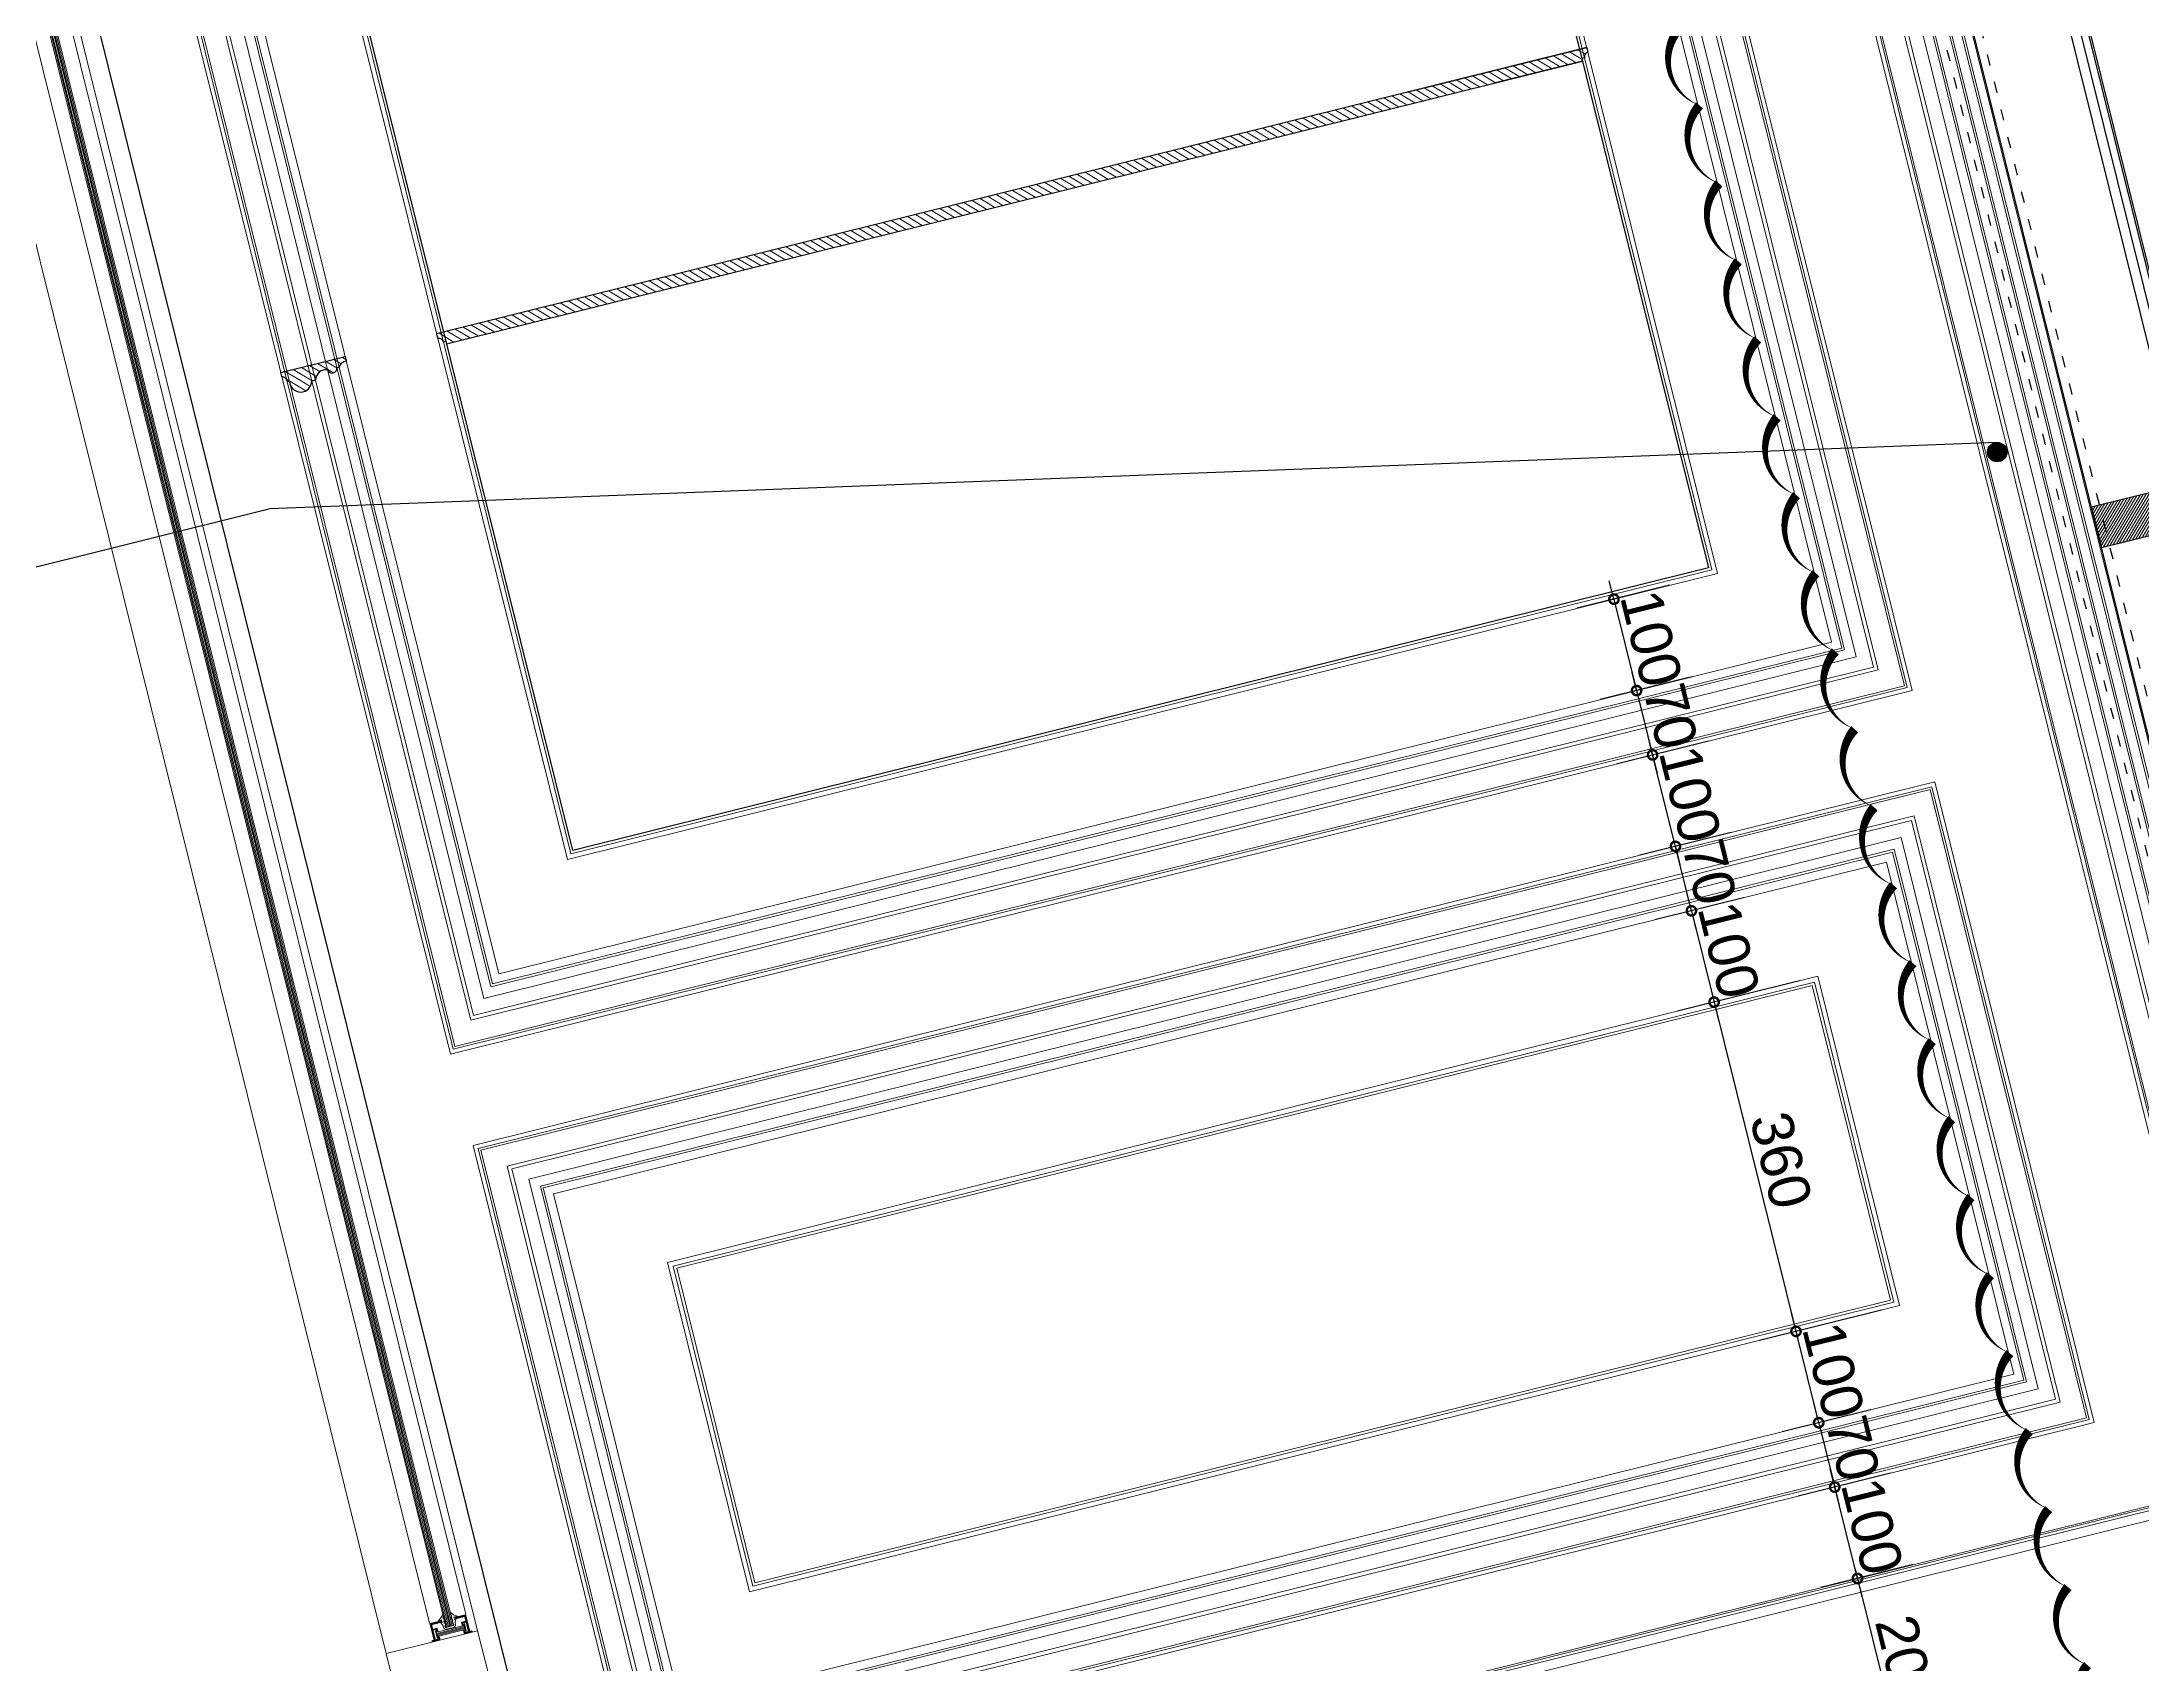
# Model space of a CAD drawing. Header units: inches. Extents: x 122939 to 389145, y 29603 to 574065.
# Drawn here: x 333970 to 336200, y 513308 to 515031 of the extents above; entities that cross this region are included whole.
import ezdxf

# ---------------------------------------------------------------- set-up
doc = ezdxf.new("R2010")
doc.units = ezdxf.units.IN
doc.header["$MEASUREMENT"] = 0
doc.linetypes.add('ACAD_ISO03W100', pattern=[30, 12, -18])
for name, color, linetype in [('48-TITLE', 7, 'Continuous'), ('A-DIMESNION-1', 7, 'Continuous'), ('A-TEXT', 7, 'Continuous'), ('CQ Grg Gypsum', 41, 'Continuous'), ('CQ PANEL DIMENSION', 1, 'Continuous'), ('CQ Plaster', 1, 'Continuous'), ('CQ wall section', 5, 'Continuous'), ('CQ_callout', 34, 'Continuous')]:
    doc.layers.add(name, color=color, linetype=linetype)
for name, color, linetype, lineweight in [('A-FLOR-SLAB', 7, 'Continuous', 40), ('A-GLAZ', 134, 'Continuous', 18), ('A-RNDR-ALUM', 1, 'Continuous', 9), ('A-RNDR-PT36', 253, 'Continuous', 20), ('CQ gypsum 2', 42, 'Continuous', 0), ('CQ Gypsum Hatch', 8, 'Continuous', 20), ('CQ Marble', 6, 'Continuous', 0)]:
    doc.layers.add(name, color=color, linetype=linetype, lineweight=lineweight)
doc.styles.add('romans', font='romans.shx')
doc.styles.get("Standard").update_dxf_attribs({"font": 'arial.ttf'})
doc.dimstyles.new('CQ Anno', dxfattribs={"dimscale": 40, "dimtxt": 2.2, "dimasz": 300, "dimexe": 1, "dimexo": 0.5, "dimgap": 0.5, "dimtad": 1, "dimrnd": 1, "dimdsep": 46, "dimtxsty": 'Standard', "dimblk": 'DOTSMALL', "dimcen": 0.0025, "dimdle": 0.5, "dimclrd": 8, "dimclre": 8, "dimclrt": 2, "dimazin": 2, "dimtfac": 1, "dimtix": 1, "dimtmove": 1, "dimatfit": 0, "dimfxl": 50, "dimtolj": 1, "dimtzin": 0, "dimlwd": -1, "dimarcsym": 1})
doc.dimstyles.get("Standard").update_dxf_attribs({"dimtxt": 0.18, "dimasz": 0.18, "dimexe": 0.18, "dimexo": 0.0625, "dimgap": 0.09, "dimtad": 0, "dimtih": 1, "dimtoh": 1, "dimdec": 4, "dimzin": 0, "dimdsep": 46, "dimtxsty": 'Standard', "dimcen": 0.09, "dimadec": 0, "dimazin": 0, "dimtfac": 1, "dimtdec": 4, "dimtofl": 0, "dimtmove": 0, "dimatfit": 3, "dimfxl": 1, "dimtolj": 1, "dimtzin": 0, "dimarcsym": 0})

# ---------------------------------------------------------------- blocks, each defined once
blk = doc.blocks.new('GLAZ-2')
at = {"layer": 'A-GLAZ'}
for p, q in [((-26.3, 511.6, 0), (-26.3, 2391.7, 0)), ((-24.9, 511.6, 0), (-24.9, 2391.7, 0)), ((-23.6, 511.6, 0), (-23.6, 2391.7, 0)), ((-22.3, 511.6, 0), (-22.3, 2391.7, 0)), ((-20.9, 511.6, 0), (-20.9, 2391.7, 0)), ((-19.6, 511.6, 0), (-19.6, 2391.7, 0)), ((-18.3, 511.6, 0), (-18.3, 2391.7, 0))]:
    blk.add_line(p, q, dxfattribs=at)
at = {"layer": 'A-RNDR-ALUM'}
for p, q in [((-50, 2400), (-50, 500, 0)), ((50, 2400), (50, 500, 0)), ((-38.2, 510.7, 0), (-37.5, 510.7, 0)), ((-38.2, 510.7, 0), (-38.2, 502.6, 0)), ((-38.2, 510.7, 0), (-37.5, 510.7, 0)), ((-38.2, 510.7, 0), (-38.2, 502.6, 0)), ((-38.2, 502.6, 0), (-37.5, 502.6, 0)), ((-38.2, 502.6, 0), (-37.5, 502.6, 0)), ((-37.5, 510.7, 0), (-37.5, 502.6, 0)), ((-37.5, 510.7, 0), (-37.5, 502.6, 0)), ((-37.5, 509, 0), (-7.1, 509, 0)), ((-37.5, 509, 0), (-7.1, 509, 0)), ((-37.5, 507.8, 0), (-7.1, 507.8, 0)), ((-37.5, 507.8, 0), (-7.1, 507.8, 0)), ((-37.5, 506.6, 0), (-7.1, 506.6, 0)), ((-37.5, 506.6, 0), (-7.1, 506.6, 0)), ((-37.5, 505.5, 0), (-7.1, 505.5, 0)), ((-37.5, 505.5, 0), (-7.1, 505.5, 0)), ((-37.5, 504.3, 0), (-7.1, 504.3, 0)), ((-37.5, 504.3, 0), (-7.1, 504.3, 0)), ((-36, 510.7, 0), (-35.3, 510.7, 0)), ((-36, 510.7, 0), (-35.3, 510.7, 0)), ((-36, 502.6, 0), (-35.3, 502.6, 0)), ((-36, 502.6, 0), (-35.3, 502.6, 0)), ((-6.4, 510.7, 0), (-7.1, 510.7, 0)), ((-7.1, 510.7, 0), (-7.1, 502.6, 0)), ((-6.4, 510.7, 0), (-7.1, 510.7, 0)), ((-7.1, 510.7, 0), (-7.1, 502.6, 0)), ((-6.4, 502.6, 0), (-7.1, 502.6, 0)), ((-6.4, 502.6, 0), (-7.1, 502.6, 0)), ((-6.4, 510.7, 0), (-6.4, 502.6, 0)), ((-6.4, 510.7, 0), (-6.4, 502.6, 0))]:
    blk.add_line(p, q, dxfattribs=at)
at = {"layer": 'A-RNDR-ALUM', "elevation": 0}
blk.add_lwpolyline([(-14, 517.6), (-15.6, 517.6), (-15.6, 520.6, 0.015553), (-14.8, 520), (-11.6, 520, -0.104304), (-18.3, 526.1), (-18.3, 523.6, 0.016036), (-17.6, 522.8), (-17.6, 521.6), (-18.3, 520.9), (-18.3, 518.1), (-17.6, 518.7), (-17.6, 516.4), (-18.3, 515.7), (-18.3, 512.9), (-17.6, 513.5), (-17.6, 512.2, -0.414214), (-18.3, 511.6), (-26.3, 511.6, -0.414214), (-26.9, 512.2), (-26.9, 513.5), (-26.3, 512.9), (-26.3, 515.7), (-26.9, 516.4), (-26.9, 518.7), (-26.3, 518.1), (-26.3, 520.9), (-26.9, 521.6), (-26.9, 522.8, 0.016036), (-26.3, 523.6), (-26.3, 526.1, -0.104304), (-33, 520), (-29.8, 520, 0.015553), (-28.9, 520.6), (-28.9, 517.6), (-30.6, 517.6, -0.021646), (-28.9, 514.1), (-28.9, 512.2, 0.414214), (-26.3, 509.6), (-18.3, 509.6, 0.414214), (-15.6, 512.2), (-15.6, 514.1, -0.021646)], format="xyb", close=True, dxfattribs=at)
at = {"layer": 'A-RNDR-ALUM'}
blk.add_lwpolyline([(-50, 450), (50, 450), (50, 500), (-50, 500)], close=True, dxfattribs=at)
at = {"layer": 'A-RNDR-ALUM', "const_width": 0.928, "elevation": 0}
for points in [[(-43.7, 501.4, 0.414214), (-44.2, 500.9)], [(-43.7, 501.4, 0.414214), (-44.2, 500.9)], [(-0.7, 501.4, -0.414214), (-0.2, 501)], [(-0.7, 501.4, -0.414214), (-0.2, 501)]]:
    blk.add_lwpolyline(points, format="xyb", dxfattribs=at)
at = {"layer": 'A-RNDR-ALUM'}
for points in [[(-40.6, 518.8, 0), (-40.6, 520, 0), (-29.9, 518.8, 0), (-29.9, 520, 0)], [(-40.6, 518.8, 0), (-40.6, 520, 0), (-29.9, 518.8, 0), (-29.9, 520, 0)], [(-40.6, 517.6, 0), (-40.6, 518.8, 0), (-29.9, 517.6, 0), (-29.9, 518.8, 0)], [(-40.6, 517.6, 0), (-40.6, 518.8, 0), (-29.9, 517.6, 0), (-29.9, 518.8, 0)], [(-39.8, 513.3, 0), (-39.8, 511.5, 0), (-35, 513.3, 0), (-36.9, 511.5, 0)], [(-39.8, 513.3, 0), (-39.8, 511.5, 0), (-35, 513.3, 0), (-36.9, 511.5, 0)], [(-36.9, 509.3, 0), (-35, 509.3, 0), (-36.9, 511.5, 0), (-35, 513.3, 0)], [(-36.9, 509.3, 0), (-35, 509.3, 0), (-36.9, 511.5, 0), (-35, 513.3, 0)], [(-4.3, 518.8, 0), (-4.3, 520, 0), (-15.1, 518.8, 0), (-15.1, 520, 0)], [(-4.3, 518.8, 0), (-4.3, 520, 0), (-15.1, 518.8, 0), (-15.1, 520, 0)], [(-4.3, 517.6, 0), (-4.3, 518.8, 0), (-15.1, 517.6, 0), (-15.1, 518.8, 0)], [(-4.3, 517.6, 0), (-4.3, 518.8, 0), (-15.1, 517.6, 0), (-15.1, 518.8, 0)], [(-4.6, 513.3, 0), (-4.6, 511.5, 0), (-9.4, 513.3, 0), (-7.5, 511.5, 0)], [(-7.5, 509.3, 0), (-9.4, 509.3, 0), (-7.5, 511.5, 0), (-9.4, 513.3, 0)], [(-4.6, 513.3, 0), (-4.6, 511.5, 0), (-9.4, 513.3, 0), (-7.5, 511.5, 0)], [(-7.5, 509.3, 0), (-9.4, 509.3, 0), (-7.5, 511.5, 0), (-9.4, 513.3, 0)], [(-44.6, 500, 0), (-44.6, 500.9, 0), (-42.2, 500, 0), (-43.7, 500.9, 0)], [(-44.6, 500, 0), (-44.6, 500.9, 0), (-42.2, 500, 0), (-43.7, 500.9, 0)], [(-42.2, 500, 0), (-43.7, 500.9, 0), (-42.2, 501.9, 0), (-43.7, 501.9, 0)], [(-42.2, 500, 0), (-43.7, 500.9, 0), (-42.2, 501.9, 0), (-43.7, 501.9, 0)], [(-36.9, 501.9, 0), (-35, 500, 0), (-39.8, 501.9, 0), (-39.8, 500, 0)], [(-36.9, 501.9, 0), (-35, 500, 0), (-39.8, 501.9, 0), (-39.8, 500, 0)], [(-36.9, 504, 0), (-35, 504, 0), (-36.9, 501.9, 0), (-35, 500, 0)], [(-36.9, 504, 0), (-35, 504, 0), (-36.9, 501.9, 0), (-35, 500, 0)], [(-7.5, 504, 0), (-9.4, 504, 0), (-7.5, 501.9, 0), (-9.4, 500, 0)], [(-7.5, 504, 0), (-9.4, 504, 0), (-7.5, 501.9, 0), (-9.4, 500, 0)], [(-7.5, 501.9, 0), (-9.4, 500, 0), (-4.6, 501.9, 0), (-4.6, 500, 0)], [(-7.5, 501.9, 0), (-9.4, 500, 0), (-4.6, 501.9, 0), (-4.6, 500, 0)], [(-2.2, 500, 0), (-0.7, 500.9, 0), (-2.2, 501.9, 0), (-0.7, 501.9, 0)], [(-2.2, 500, 0), (-0.7, 500.9, 0), (-2.2, 501.9, 0), (-0.7, 501.9, 0)], [(0.2, 500, 0), (0.2, 500.9, 0), (-2.2, 500, 0), (-0.7, 500.9, 0)], [(0.2, 500, 0), (0.2, 500.9, 0), (-2.2, 500, 0), (-0.7, 500.9, 0)]]:
    blk.add_solid(points, dxfattribs=at)
for points in [[(-42.2, 520, 0), (-39.8, 517.6, 0), (-42.2, 500, 0), (-39.8, 500, 0)], [(-42.2, 520, 0), (-39.8, 517.6, 0), (-40.1, 520, 0), (-40.1, 517.6, 0)], [(-42.2, 520, 0), (-39.8, 517.6, 0), (-42.2, 500, 0), (-39.8, 500, 0)], [(-42.2, 520, 0), (-39.8, 517.6, 0), (-40.1, 520, 0), (-40.1, 517.6, 0)], [(-4.6, 517.6, 0), (-2.2, 520, 0), (-4.6, 500, 0), (-2.2, 500, 0)], [(-2.2, 520, 0), (-4.6, 517.6, 0), (-4.3, 520, 0), (-4.3, 517.6, 0)], [(-4.6, 517.6, 0), (-2.2, 520, 0), (-4.6, 500, 0), (-2.2, 500, 0)], [(-2.2, 520, 0), (-4.6, 517.6, 0), (-4.3, 520, 0), (-4.3, 517.6, 0)]]:
    blk.add_trace(points, dxfattribs=at)
at = {"layer": 'A-RNDR-PT36'}
for p, q in [((-42.2, 520, 0), (-42.2, 2380.2, 0)), ((-2.2, 2380.2, 0), (-2.2, 520, 0))]:
    blk.add_line(p, q, dxfattribs=at)
blk = doc.blocks.new('section a and b')
at = {"layer": 'CQ Plaster', "color": 1, "ltscale": 0.03}
blk.add_line((119202.6, -26310.5, 0), (119202.6, -29190.5, 0), dxfattribs=at)
at = {"layer": 'A-FLOR-SLAB', "xscale": -1}
blk.add_blockref('GLAZ-2', (119132.6, -29190.5, 0), dxfattribs=at)
blk = doc.blocks.new('DOT')
at = {"layer": '48-TITLE'}
h = blk.add_hatch(color=256, dxfattribs=at)
h.dxf.hatch_style = 1
edge = h.paths.add_edge_path()
edge.add_arc((0, -1.03), 1.03, 0, 360)
blk.add_circle((0, -1.03), 1.03, dxfattribs=at)
blk = doc.blocks.new('_DotSmall')
at = {"color": 0, "linetype": 'ByBlock', "const_width": 0.5}
blk.add_lwpolyline([(-0.0625, 0, 1), (0.0625, 0, 1)], format="xyb", close=True, dxfattribs=at)
blk = doc.blocks.new('*D285')
at = {"layer": 'A-DIMESNION-1', "color": 8, "lineweight": -2, "ltscale": 0.05, "transparency": 16777216}
for p, q in [((336598.7, 519154.1), (331167.4, 517802.8)), ((334379.5, 512815.8), (332523.1, 512354))]:
    blk.add_line(p, q, dxfattribs=at)
at = {"layer": 'A-DIMESNION-1', "color": 8, "ltscale": 0.05, "transparency": 16777216}
blk.add_line((332564.3, 512353.9), (331203.8, 517822.2), dxfattribs=at)
at = {"layer": 'Defpoints', "color": 0, "linetype": 'Continuous', "ltscale": 0.05, "transparency": 16777216}
for p in [(336618.1, 519159, 0), (331206.2, 517812.5), (334398.9, 512820.7)]:
    blk.add_point(p, dxfattribs=at)
at = {"layer": 'A-DIMESNION-1', "color": 8, "linetype": 'Continuous', "ltscale": 0.05, "transparency": 16777216, "xscale": 20, "yscale": 20, "zscale": 20}
for p, rotation in [((331206.2, 517812.5), 103.9714232843947), ((332561.9, 512363.6), 283.9714232843947)]:
    blk.add_blockref('_DotSmall', p, dxfattribs=dict(at, rotation=rotation))
at = {"layer": 'A-DIMESNION-1', "color": 2, "linetype": 'Continuous', "ltscale": 0.05, "transparency": 16777216, "insert": (331911.7, 515094.9), "char_height": 44, "attachment_point": 5, "rotation": 283.9714}
blk.add_mtext('\\A1;5615', dxfattribs=at)
blk = doc.blocks.new('*D295')
at = {"layer": 'A-DIMESNION-1', "color": 8, "lineweight": -2, "ltscale": 0.05, "transparency": 16777216}
for p, q in [((334450.2, 516337.1), (331927.8, 515709.5)), ((334379.5, 512815.8), (332748.7, 512410.1))]:
    blk.add_line(p, q, dxfattribs=at)
at = {"layer": 'A-DIMESNION-1', "color": 8, "ltscale": 0.05, "transparency": 16777216}
blk.add_line((331964.2, 515728.9), (332789.9, 512410.1), dxfattribs=at)
at = {"layer": 'Defpoints', "color": 0, "linetype": 'Continuous', "ltscale": 0.05, "transparency": 16777216}
for p in [(334469.6, 516341.9, 0), (334398.9, 512820.7), (332787.5, 512419.8)]:
    blk.add_point(p, dxfattribs=at)
at = {"layer": 'A-DIMESNION-1', "color": 8, "linetype": 'Continuous', "ltscale": 0.05, "transparency": 16777216, "xscale": 20, "yscale": 20, "zscale": 20}
for p, rotation in [((331966.6, 515719.2), 103.9714232843947), ((332787.5, 512419.8), 283.9714232843947)]:
    blk.add_blockref('_DotSmall', p, dxfattribs=dict(at, rotation=rotation))
at = {"layer": 'A-DIMESNION-1', "color": 2, "linetype": 'Continuous', "ltscale": 0.05, "transparency": 16777216, "insert": (332404.7, 514076.3), "char_height": 44, "attachment_point": 5, "rotation": 283.9714}
blk.add_mtext('\\A1;3400', dxfattribs=at)
blk = doc.blocks.new('*D300')
at = {"layer": 'A-DIMESNION-1', "color": 8, "lineweight": -2, "ltscale": 0.05, "transparency": 16777216}
for p, q in [((335957.3, 513414.5), (335859.3, 513390.1)), ((336138.4, 513253.4), (335907.6, 513196))]:
    blk.add_line(p, q, dxfattribs=at)
at = {"layer": 'A-DIMESNION-1', "color": 8, "ltscale": 0.05, "transparency": 16777216}
blk.add_line((335895.7, 513409.5), (335948.8, 513196), dxfattribs=at)
at = {"layer": 'Defpoints', "color": 0, "linetype": 'Continuous', "ltscale": 0.05, "transparency": 16777216}
for p in [(335976.7, 513419.3, 0), (336157.8, 513258.3), (335946.4, 513205.7)]:
    blk.add_point(p, dxfattribs=at)
at = {"layer": 'A-DIMESNION-1', "color": 8, "linetype": 'Continuous', "ltscale": 0.05, "transparency": 16777216, "xscale": 20, "yscale": 20, "zscale": 20}
for p, rotation in [((335898.1, 513399.8), 103.9714232843947), ((335946.4, 513205.7), 283.9714232843947)]:
    blk.add_blockref('_DotSmall', p, dxfattribs=dict(at, rotation=rotation))
at = {"layer": 'A-DIMESNION-1', "color": 2, "linetype": 'Continuous', "ltscale": 0.05, "transparency": 16777216, "insert": (335949.8, 513309.6), "char_height": 44, "attachment_point": 5, "rotation": 283.9714}
blk.add_mtext('\\A1;200', dxfattribs=at)
blk = doc.blocks.new('*D305')
at = {"layer": 'A-DIMESNION-1', "color": 8, "lineweight": -2, "ltscale": 0.05, "transparency": 16777216}
for p, q in [((335933.1, 513511.5), (335835.1, 513487.1)), ((335957.3, 513414.5), (335859.3, 513390.1))]:
    blk.add_line(p, q, dxfattribs=at)
at = {"layer": 'A-DIMESNION-1', "color": 8, "ltscale": 0.05, "transparency": 16777216}
for p, q in [((335873.9, 513496.8), (335869.1, 513516.2)), ((335898.1, 513399.8), (335873.9, 513496.8)), ((335898.1, 513399.8), (335902.9, 513380.4))]:
    blk.add_line(p, q, dxfattribs=at)
at = {"layer": 'Defpoints', "color": 0, "linetype": 'Continuous', "ltscale": 0.05, "transparency": 16777216}
for p in [(335873.9, 513496.8), (335952.5, 513516.4, 0), (335976.7, 513419.3, 0)]:
    blk.add_point(p, dxfattribs=at)
at = {"layer": 'A-DIMESNION-1', "color": 8, "linetype": 'Continuous', "ltscale": 0.05, "transparency": 16777216, "xscale": 20, "yscale": 20, "zscale": 20}
for p, rotation in [((335873.9, 513496.8), 283.9714232843946), ((335898.1, 513399.8), 103.9714232843946)]:
    blk.add_blockref('_DotSmall', p, dxfattribs=dict(at, rotation=rotation))
at = {"layer": 'A-DIMESNION-1', "color": 2, "linetype": 'Continuous', "ltscale": 0.05, "transparency": 16777216, "insert": (335913.6, 513455.2), "char_height": 44, "attachment_point": 5, "rotation": 283.9714}
blk.add_mtext('\\A1;100', dxfattribs=at)
blk = doc.blocks.new('*D310')
at = {"layer": 'A-DIMESNION-1', "color": 8, "lineweight": -2, "ltscale": 0.05, "transparency": 16777216}
for p, q in [((335912.2, 513578.9), (335818.1, 513555.5)), ((335933.1, 513511.5), (335835.1, 513487.1))]:
    blk.add_line(p, q, dxfattribs=at)
at = {"layer": 'A-DIMESNION-1', "color": 8, "ltscale": 0.05, "transparency": 16777216}
for p, q in [((335856.9, 513565.2), (335852.1, 513584.6)), ((335856.9, 513565.2), (335873.9, 513496.8)), ((335873.9, 513496.8), (335878.8, 513477.4))]:
    blk.add_line(p, q, dxfattribs=at)
at = {"layer": 'Defpoints', "color": 0, "linetype": 'Continuous', "ltscale": 0.05, "transparency": 16777216}
for p in [(335931.6, 513583.8), (335873.9, 513496.8), (335952.5, 513516.4, 0)]:
    blk.add_point(p, dxfattribs=at)
at = {"layer": 'A-DIMESNION-1', "color": 8, "linetype": 'Continuous', "ltscale": 0.05, "transparency": 16777216, "xscale": 20, "yscale": 20, "zscale": 20}
for p, rotation in [((335856.9, 513565.2), 283.9714232843947), ((335873.9, 513496.8), 103.9714232843947)]:
    blk.add_blockref('_DotSmall', p, dxfattribs=dict(at, rotation=rotation))
at = {"layer": 'A-DIMESNION-1', "color": 2, "linetype": 'Continuous', "ltscale": 0.05, "transparency": 16777216, "insert": (335893.1, 513537.9), "char_height": 44, "attachment_point": 5, "rotation": 283.9714}
blk.add_mtext('\\A1;70', dxfattribs=at)
blk = doc.blocks.new('*D315')
at = {"layer": 'A-DIMESNION-1', "color": 8, "lineweight": -2, "ltscale": 0.05, "transparency": 16777216}
for p, q in [((335923.5, 513684.8), (335794, 513652.6)), ((335912.2, 513578.9), (335818.1, 513555.5))]:
    blk.add_line(p, q, dxfattribs=at)
at = {"layer": 'A-DIMESNION-1', "color": 8, "ltscale": 0.05, "transparency": 16777216}
for p, q in [((335832.8, 513662.2), (335828, 513681.6)), ((335856.9, 513565.2), (335832.8, 513662.2)), ((335856.9, 513565.2), (335861.8, 513545.8))]:
    blk.add_line(p, q, dxfattribs=at)
at = {"layer": 'Defpoints', "color": 0, "linetype": 'Continuous', "ltscale": 0.05, "transparency": 16777216}
for p in [(335942.9, 513689.6, 0), (335832.8, 513662.2), (335931.6, 513583.8)]:
    blk.add_point(p, dxfattribs=at)
at = {"layer": 'A-DIMESNION-1', "color": 8, "linetype": 'Continuous', "ltscale": 0.05, "transparency": 16777216, "xscale": 20, "yscale": 20, "zscale": 20}
for p, rotation in [((335832.8, 513662.2), 283.9714232843946), ((335856.9, 513565.2), 103.9714232843946)]:
    blk.add_blockref('_DotSmall', p, dxfattribs=dict(at, rotation=rotation))
at = {"layer": 'A-DIMESNION-1', "color": 2, "linetype": 'Continuous', "ltscale": 0.05, "transparency": 16777216, "insert": (335872.5, 513620.6), "char_height": 44, "attachment_point": 5, "rotation": 283.9714}
blk.add_mtext('\\A1;100', dxfattribs=at)
blk = doc.blocks.new('*D320')
at = {"layer": 'A-DIMESNION-1', "color": 8, "lineweight": -2, "ltscale": 0.05, "transparency": 16777216}
for p, q in [((335836.5, 514034.4), (335707, 514002.1)), ((335923.5, 513684.8), (335794, 513652.6))]:
    blk.add_line(p, q, dxfattribs=at)
at = {"layer": 'A-DIMESNION-1', "color": 8, "ltscale": 0.05, "transparency": 16777216}
blk.add_line((335743.4, 514021.5), (335835.2, 513652.5), dxfattribs=at)
at = {"layer": 'Defpoints', "color": 0, "linetype": 'Continuous', "ltscale": 0.05, "transparency": 16777216}
for p in [(335855.9, 514039.2, 0), (335942.9, 513689.6, 0), (335832.8, 513662.2)]:
    blk.add_point(p, dxfattribs=at)
at = {"layer": 'A-DIMESNION-1', "color": 8, "linetype": 'Continuous', "ltscale": 0.05, "transparency": 16777216, "xscale": 20, "yscale": 20, "zscale": 20}
for p, rotation in [((335745.8, 514011.8), 103.9714232843947), ((335832.8, 513662.2), 283.9714232843947)]:
    blk.add_blockref('_DotSmall', p, dxfattribs=dict(at, rotation=rotation))
at = {"layer": 'A-DIMESNION-1', "color": 2, "linetype": 'Continuous', "ltscale": 0.05, "transparency": 16777216, "insert": (335816.9, 513843.9), "char_height": 44, "attachment_point": 5, "rotation": 283.9714}
blk.add_mtext('\\A1;360', dxfattribs=at)
blk = doc.blocks.new('*D325')
at = {"layer": 'A-DIMESNION-1', "color": 8, "lineweight": -2, "ltscale": 0.05, "transparency": 16777216}
for p, q in [((335777, 514122.6), (335682.8, 514099.2)), ((335836.5, 514034.4), (335707, 514002.1))]:
    blk.add_line(p, q, dxfattribs=at)
at = {"layer": 'A-DIMESNION-1', "color": 8, "ltscale": 0.05, "transparency": 16777216}
for p, q in [((335721.7, 514108.8), (335716.8, 514128.3)), ((335721.7, 514108.8), (335745.8, 514011.8)), ((335745.8, 514011.8), (335750.6, 513992.4))]:
    blk.add_line(p, q, dxfattribs=at)
at = {"layer": 'Defpoints', "color": 0, "linetype": 'Continuous', "ltscale": 0.05, "transparency": 16777216}
for p in [(335796.4, 514127.4), (335855.9, 514039.2, 0), (335745.8, 514011.8)]:
    blk.add_point(p, dxfattribs=at)
at = {"layer": 'A-DIMESNION-1', "color": 8, "linetype": 'Continuous', "ltscale": 0.05, "transparency": 16777216, "xscale": 20, "yscale": 20, "zscale": 20}
for p, rotation in [((335721.7, 514108.8), 283.9714232843947), ((335745.8, 514011.8), 103.9714232843947)]:
    blk.add_blockref('_DotSmall', p, dxfattribs=dict(at, rotation=rotation))
at = {"layer": 'A-DIMESNION-1', "color": 2, "linetype": 'Continuous', "ltscale": 0.05, "transparency": 16777216, "insert": (335761.4, 514067.2), "char_height": 44, "attachment_point": 5, "rotation": 283.9714}
blk.add_mtext('\\A1;100', dxfattribs=at)
blk = doc.blocks.new('*D330')
at = {"layer": 'A-DIMESNION-1', "color": 8, "lineweight": -2, "ltscale": 0.05, "transparency": 16777216}
for p, q in [((335763.8, 514191.9), (335665.8, 514167.6)), ((335777, 514122.6), (335682.8, 514099.2))]:
    blk.add_line(p, q, dxfattribs=at)
at = {"layer": 'A-DIMESNION-1', "color": 8, "ltscale": 0.05, "transparency": 16777216}
for p, q in [((335704.7, 514177.2), (335699.8, 514196.6)), ((335721.7, 514108.8), (335704.7, 514177.2)), ((335721.7, 514108.8), (335726.5, 514089.4))]:
    blk.add_line(p, q, dxfattribs=at)
at = {"layer": 'Defpoints', "color": 0, "linetype": 'Continuous', "ltscale": 0.05, "transparency": 16777216}
for p in [(335783.2, 514196.8, 0), (335704.7, 514177.2), (335796.4, 514127.4)]:
    blk.add_point(p, dxfattribs=at)
at = {"layer": 'A-DIMESNION-1', "color": 8, "linetype": 'Continuous', "ltscale": 0.05, "transparency": 16777216, "xscale": 20, "yscale": 20, "zscale": 20}
for p, rotation in [((335704.7, 514177.2), 283.9714232843946), ((335721.7, 514108.8), 103.9714232843946)]:
    blk.add_blockref('_DotSmall', p, dxfattribs=dict(at, rotation=rotation))
at = {"layer": 'A-DIMESNION-1', "color": 2, "linetype": 'Continuous', "ltscale": 0.05, "transparency": 16777216, "insert": (335740.8, 514149.9), "char_height": 44, "attachment_point": 5, "rotation": 283.9714}
blk.add_mtext('\\A1;70', dxfattribs=at)
blk = doc.blocks.new('*D335')
at = {"layer": 'A-DIMESNION-1', "color": 8, "lineweight": -2, "ltscale": 0.05, "transparency": 16777216}
for p, q in [((335739.7, 514289), (335641.7, 514264.6)), ((335763.8, 514191.9), (335665.8, 514167.6))]:
    blk.add_line(p, q, dxfattribs=at)
at = {"layer": 'A-DIMESNION-1', "color": 8, "ltscale": 0.05, "transparency": 16777216}
for p, q in [((335680.5, 514274.3), (335675.7, 514293.7)), ((335704.7, 514177.2), (335680.5, 514274.3)), ((335704.7, 514177.2), (335709.5, 514157.8))]:
    blk.add_line(p, q, dxfattribs=at)
at = {"layer": 'Defpoints', "color": 0, "linetype": 'Continuous', "ltscale": 0.05, "transparency": 16777216}
for p in [(335759.1, 514293.8, 0), (335680.5, 514274.3), (335783.2, 514196.8, 0)]:
    blk.add_point(p, dxfattribs=at)
at = {"layer": 'A-DIMESNION-1', "color": 8, "linetype": 'Continuous', "ltscale": 0.05, "transparency": 16777216, "xscale": 20, "yscale": 20, "zscale": 20}
for p, rotation in [((335680.5, 514274.3), 283.9714232843946), ((335704.7, 514177.2), 103.9714232843946)]:
    blk.add_blockref('_DotSmall', p, dxfattribs=dict(at, rotation=rotation))
at = {"layer": 'A-DIMESNION-1', "color": 2, "linetype": 'Continuous', "ltscale": 0.05, "transparency": 16777216, "insert": (335720.2, 514232.6), "char_height": 44, "attachment_point": 5, "rotation": 283.9714}
blk.add_mtext('\\A1;100', dxfattribs=at)
blk = doc.blocks.new('*D340')
at = {"layer": 'A-DIMESNION-1', "color": 8, "lineweight": -2, "ltscale": 0.05, "transparency": 16777216}
for p, q in [((335718.8, 514356.4), (335624.7, 514333)), ((335739.7, 514289), (335641.7, 514264.6))]:
    blk.add_line(p, q, dxfattribs=at)
at = {"layer": 'A-DIMESNION-1', "color": 8, "ltscale": 0.05, "transparency": 16777216}
for p, q in [((335663.5, 514342.6), (335658.7, 514362)), ((335663.5, 514342.6), (335680.5, 514274.3)), ((335680.5, 514274.3), (335685.3, 514254.9))]:
    blk.add_line(p, q, dxfattribs=at)
at = {"layer": 'Defpoints', "color": 0, "linetype": 'Continuous', "ltscale": 0.05, "transparency": 16777216}
for p in [(335738.2, 514361.2), (335759.1, 514293.8, 0), (335680.5, 514274.3)]:
    blk.add_point(p, dxfattribs=at)
at = {"layer": 'A-DIMESNION-1', "color": 8, "linetype": 'Continuous', "ltscale": 0.05, "transparency": 16777216, "xscale": 20, "yscale": 20, "zscale": 20}
for p, rotation in [((335663.5, 514342.6), 283.9714232843947), ((335680.5, 514274.3), 103.9714232843947)]:
    blk.add_blockref('_DotSmall', p, dxfattribs=dict(at, rotation=rotation))
at = {"layer": 'A-DIMESNION-1', "color": 2, "linetype": 'Continuous', "ltscale": 0.05, "transparency": 16777216, "insert": (335699.6, 514315.3), "char_height": 44, "attachment_point": 5, "rotation": 283.9714}
blk.add_mtext('\\A1;70', dxfattribs=at)
blk = doc.blocks.new('*D345')
at = {"layer": 'A-DIMESNION-1', "color": 8, "ltscale": 0.05, "transparency": 16777216}
for p, q in [((335639.4, 514439.7), (335634.5, 514459.1)), ((335639.4, 514439.7), (335663.5, 514342.6)), ((335663.5, 514342.6), (335668.3, 514323.2))]:
    blk.add_line(p, q, dxfattribs=at)
at = {"layer": 'A-DIMESNION-1', "color": 8, "lineweight": -2, "ltscale": 0.05, "transparency": 16777216}
for p, q in [((335698.5, 514454.4), (335600.5, 514430)), ((335722.7, 514357.4), (335624.7, 514333))]:
    blk.add_line(p, q, dxfattribs=at)
at = {"layer": 'Defpoints', "color": 0, "linetype": 'Continuous', "ltscale": 0.05, "transparency": 16777216}
for p in [(335717.9, 514459.2, 0), (335742.1, 514362.2, 0), (335663.5, 514342.6)]:
    blk.add_point(p, dxfattribs=at)
at = {"layer": 'A-DIMESNION-1', "color": 8, "linetype": 'Continuous', "ltscale": 0.05, "transparency": 16777216, "xscale": 20, "yscale": 20, "zscale": 20}
for p, rotation in [((335639.4, 514439.7), 283.9714232843947), ((335663.5, 514342.6), 103.9714232843947)]:
    blk.add_blockref('_DotSmall', p, dxfattribs=dict(at, rotation=rotation))
at = {"layer": 'A-DIMESNION-1', "color": 2, "linetype": 'Continuous', "ltscale": 0.05, "transparency": 16777216, "insert": (335679, 514398), "char_height": 44, "attachment_point": 5, "rotation": 283.9714}
blk.add_mtext('\\A1;100', dxfattribs=at)
blk = doc.blocks.new('french door fixed panel')
at = {"lineweight": 0}
h = blk.add_hatch(dxfattribs=at)
h.set_pattern_fill('ANSI31', color=8, scale=20, angle=90)
h.set_pattern_definition([(135, (1.718, -3005.4238), (-1.76776695, -1.76776695), [])])
h.paths.add_polyline_path([(7599.9, 2857.1), (7499.9, 2857.1), (7499.9, 2901.1), (7599.9, 2901.1)])
at = {"color": 0, "lineweight": -2, "elevation": 0}
for points in [[(7599.9, 4234.2), (6901.2, 4234.2), (6901.2, 1662.2), (7599.9, 1662.2)], [(7499.9, 4134.2), (7001.2, 4134.2), (7001.2, 1969.3), (7499.9, 1969.3)], [(7255.6, 3405.9), (7489.9, 3405.9), (7489.9, 3056.7), (7255.6, 3056.7)], [(7263.6, 3397.9), (7481.9, 3397.9), (7481.9, 3064.7), (7263.6, 3064.7)], [(7265.6, 3395.9), (7479.9, 3395.9), (7479.9, 3066.7), (7265.6, 3066.7)]]:
    blk.add_lwpolyline(points, close=True, dxfattribs=at)
at = {"color": 8, "lineweight": -2, "elevation": 0}
blk.add_lwpolyline([(7599.9, 2857.1), (7499.9, 2857.1), (7499.9, 2901.1), (7599.9, 2901.1), (7599.9, 2857.1)], dxfattribs=at)

msp = doc.modelspace()

# ---------------------------------------------------------------- hatches: boundary and pattern name
at = {"layer": 'CQ Gypsum Hatch'}
h = msp.add_hatch(dxfattribs=at)
h.set_pattern_fill('ANSI31', color=256, scale=50, angle=283.971423, style=0)
h.set_pattern_definition([(328.9714233, (98010.9385, 540048.388), (3.22165956, 5.35568947), [])])
edge = h.paths.add_edge_path()
edge.add_line((335610.515, 515025.576), (334388.541, 514721.551))
edge.add_line((334388.541, 514721.551), (334389.748, 514716.699))
edge.add_arc((334390.824, 514711.639), 5.173, 15.855548, 102.006477, ccw=False)
edge.add_line((334395.801, 514713.052), (334398.712, 514713.777))
edge.add_line((334398.712, 514713.777), (334399.436, 514710.866))
edge.add_line((334399.436, 514710.866), (335605.897, 515011.031))
h = msp.add_hatch(dxfattribs=at)
h.set_pattern_fill('ANSI31', color=256, scale=50, angle=283.971423, style=0)
h.set_pattern_definition([(328.9714233, (567042.3525, 483864.126), (3.22165956, 5.35568947), [])])
edge = h.paths.add_edge_path()
edge.add_arc((334244.287, 514671.507), 11.879, -178.744899, 0.025333, ccw=False)
edge.add_line((334232.41, 514671.247), (334230.155, 514670.686))
edge.add_ellipse((334225.946, 514669.638), major_axis=(-1.577, 6.34), ratio=0.66380614, start_angle=270, end_angle=360)
edge.add_line((334224.369, 514675.979), (334223.262, 514680.43))
edge.add_line((334223.262, 514680.43), (334291.639, 514697.442))
edge.add_line((334291.639, 514697.442), (334292.871, 514692.49))
edge.add_arc((334294.379, 514682.875), 9.733, 98.915969, 160.050838)
edge.add_line((334285.23, 514686.196), (334282.923, 514685.622))
edge.add_arc((334277.819, 514684.911), 5.153, -159.984363, 7.92721, ccw=False)
edge.add_arc((334271.327, 514672.085), 11.184, 81.516646, 177.855547)
edge.add_spline(control_points=[(334260.151, 514672.504), (334258.822, 514672.173), (334257.494, 514671.843), (334256.166, 514671.512)], knot_values=[0, 0, 0, 0, 0.16719196, 0.16719196, 0.16719196, 0.16719196], degree=3, periodic=0)

# ---------------------------------------------------------------- linework, layer by layer
at = {"color": 0, "linetype": 'ACAD_ISO03W100', "elevation": -0.006}
msp.add_lwpolyline([(336455.323, 513332.302), (336416.507, 513322.644), (335784.626, 515862.375), (336493.288, 516038.688), (336502.945, 515999.872), (335833.1, 515833.215)], close=True, dxfattribs=at)
at = {"color": 2}
msp.add_lwpolyline([(336162.933, 513225.054, 0, 10, -0.52056705), (336142.359, 513307.876, 0, 10, -0.52056705), (336121.753, 513390.646, 0, 10, -0.52056705), (336101.124, 513473.483, 0, 10, -0.52056705), (336080.551, 513556.307, 0, 10, -0.52056705), (336059.945, 513639.075, 0, 10, -0.52056705), (336039.314, 513721.912, 0, 10, -0.52056705), (336018.742, 513804.738, 0, 10, -0.52056705), (335998.138, 513887.505, 0, 10, -0.52056705), (335977.505, 513970.341, 0, 10, -0.52056705), (335956.934, 514053.169, 0, 10, -0.52056705), (335936.33, 514135.934, 0, 10, -0.52056705), (335915.696, 514218.77, 0, 10, -0.52056705), (335895.126, 514301.601, 0, 10, -0.52056705), (335874.523, 514384.364, 0, 10, -0.52056705), (335853.887, 514467.199, 0, 10, -0.52056705), (335833.317, 514550.032, 0, 10, -0.52056705), (335812.716, 514632.794, 0, 10, -0.52056705), (335792.078, 514715.628, 0, 10, -0.52056705), (335771.509, 514798.463, 0, 10, -0.52056705), (335750.909, 514881.223, 0, 10, -0.52056705), (335730.268, 514964.057, 0, 10, -0.52056705), (335709.701, 515046.894, 0, 10, -0.52056705)], format="xyseb", dxfattribs=at)
at = {"layer": 'CQ Grg Gypsum'}
for p, q in [((334223.262, 514680.43, -0.006), (334291.639, 514697.442, -0.006)), ((334224.369, 514675.979, -0.006), (334223.262, 514680.43, -0.006)), ((334282.923, 514685.622, -0.006), (334285.23, 514686.196, -0.006)), ((334291.639, 514697.442, -0.006), (334292.871, 514692.49, -0.006)), ((334230.155, 514670.686, -0.006), (334232.41, 514671.247, -0.006))]:
    msp.add_line(p, q, dxfattribs=at)
at = {"layer": 'CQ Grg Gypsum', "elevation": -0.006}
for points in [[(335610.515, 515025.576), (334388.541, 514721.551), (334389.748, 514716.699, -0.39467141), (334395.801, 514713.052), (334398.712, 514713.777), (334399.436, 514710.866), (335605.897, 515011.031)], [(335418.019, 514977.684), (335610.515, 515025.576), (335611.722, 515020.724, 0.39467141), (335608.084, 515014.667), (335605.173, 515013.942), (335605.897, 515011.031), (335510.778, 514987.365)]]:
    msp.add_lwpolyline(points, format="xyb", dxfattribs=at)
at = {"layer": 'CQ Grg Gypsum'}
for centre, radius, start, end in [((334271.327, 514672.085, -0.006), 11.184, 81.516646, 177.855547), ((334277.819, 514684.911, -0.006), 5.153, 200.015637, 7.92721), ((334294.379, 514682.875, -0.006), 9.733, 98.915969, 160.050838), ((334244.287, 514671.507, -0.006), 11.879, 181.255094, 0.025333)]:
    msp.add_arc(centre, radius, start, end, dxfattribs=at)
at = {"layer": 'CQ Grg Gypsum', "extrusion": (0, 0, -1)}
msp.add_ellipse((334225.946, 514669.638, -0.006), major_axis=(-1.577, 6.34), ratio=0.66380614, start_param=0, end_param=1.57079633, dxfattribs=at)
at = {"layer": 'CQ Grg Gypsum'}
msp.add_spline([(334256.166, 514671.512, -0.006), (334260.151, 514672.504, -0.006)], degree=3, dxfattribs=at)
at = {"layer": 'CQ gypsum 2', "elevation": -0.006}
for points in [[(336300.29, 513499.827), (335699.796, 515913.403), (339193.295, 516782.58), (339793.789, 514369.004)], [(336304.499, 513500.874), (335705.052, 515910.241), (339190.134, 516777.324), (339789.58, 514367.956)], [(336306.473, 513501.365), (335707.518, 515908.758), (339188.651, 516774.858), (339787.606, 514367.465)], [(336329.196, 513507.019), (335735.895, 515891.689), (339171.581, 516746.481), (339764.883, 514361.812)], [(336333.161, 513508.005), (335740.845, 515888.711), (339168.603, 516741.531), (339760.918, 514360.825)], [(336347.745, 513511.634), (335759.058, 515877.755), (339157.647, 516723.318), (339746.334, 514357.197)], [(336357.69, 513514.108), (335771.478, 515870.284), (339150.176, 516710.899), (339736.389, 514354.722)], [(336359.998, 513514.682), (335774.359, 515868.551), (339148.443, 516708.017), (339734.082, 514354.148)], [(336374.298, 513518.24), (335792.218, 515857.808), (339137.7, 516690.159), (339719.781, 514350.59)], [(336376.606, 513518.814), (335795.099, 515856.075), (339135.967, 516687.277), (339717.474, 514350.016)], [(336386.552, 513521.289), (335807.52, 515848.603), (339128.496, 516674.856), (339707.528, 514347.542)], [(336388.86, 513521.863), (335810.402, 515846.869), (339126.762, 516671.974), (339705.219, 514346.967)], [(336397.332, 513523.971), (335820.982, 515840.505), (339120.398, 516661.394), (339696.747, 514344.86)]]:
    msp.add_lwpolyline(points, dxfattribs=at)
for points in [[(335956.043, 514342.815), (334403.371, 513956.513), (334020.452, 515495.585), (335573.125, 515881.887)], [(335950.787, 514345.976), (334406.533, 513961.768), (334025.708, 515492.423), (335569.963, 515876.631)], [(335947.971, 514347.671), (334408.227, 513964.585), (334028.524, 515490.729), (335568.269, 515873.815)], [(335919.957, 514364.522), (334425.078, 513992.599), (334056.538, 515473.878), (335551.418, 515845.801)], [(335914.981, 514367.516), (334428.072, 513997.575), (334061.515, 515470.884), (335548.424, 515840.825)], [(335896.783, 514378.462), (334439.018, 514015.773), (334079.713, 515459.938), (335537.477, 515822.627)], [(335884.362, 514385.934), (334446.49, 514028.194), (334092.133, 515452.466), (335530.006, 515810.206)], [(335881.481, 514387.667), (334448.223, 514031.075), (334095.015, 515450.733), (335528.272, 515807.325)], [(335870.654, 514394.18), (334454.736, 514041.902), (334105.842, 515444.22), (335521.76, 515796.498)], [(335749.469, 514467.078), (334527.634, 514163.087), (334227.027, 515371.322), (335448.862, 515675.313)], [(335743.418, 514470.717), (334531.274, 514169.138), (334233.078, 515367.682), (335445.222, 515669.262)], [(335980.187, 514245.773), (334427.515, 513859.471), (334596.802, 513179.051), (336149.475, 513565.353)], [(335977.026, 514240.517), (334432.771, 513856.309), (334599.964, 513184.307), (336144.219, 513568.514)], [(335975.331, 514237.701), (334435.587, 513854.615), (334601.658, 513187.123), (336141.402, 513570.209)], [(335958.48, 514209.687), (334463.601, 513837.764), (334618.509, 513215.137), (336113.389, 513587.06)], [(335955.486, 514204.711), (334468.577, 513834.77), (334621.503, 513220.113), (336108.412, 513590.054)], [(335944.54, 514186.513), (334486.775, 513823.823), (334632.45, 513238.311), (336090.214, 513601)], [(335937.068, 514174.092), (334499.196, 513816.352), (334639.921, 513250.732), (336077.794, 513608.472)], [(335935.335, 514171.211), (334502.077, 513814.619), (334641.655, 513253.613), (336074.912, 513610.205)], [(335928.822, 514160.384), (334512.904, 513808.106), (334648.167, 513264.44), (336064.085, 513616.718)], [(335928.822, 514160.384), (334512.904, 513808.106), (334648.167, 513264.44), (336064.085, 513616.718)], [(335855.924, 514039.198), (334634.09, 513735.208), (334721.065, 513385.625), (335942.9, 513689.616)], [(335852.285, 514033.148), (334640.14, 513731.568), (334724.705, 513391.676), (335936.849, 513693.255)], [(335850.098, 514029.512), (334643.776, 513729.381), (334726.892, 513395.312), (335933.214, 513695.442)]]:
    msp.add_lwpolyline(points, close=True, dxfattribs=at)
at = {"layer": 'CQ Marble'}
for p, q in [((334524.171, 513057.932, 0.001), (337076.88, 513693.041, 0.001)), ((334524.654, 513055.991, 0.001), (337089.008, 513693.998, 0.001)), ((334525.379, 513053.079, 0.001), (337089.733, 513691.086, 0.001)), ((334527.793, 513043.375, 0.001), (337101.851, 513683.797, 0.001))]:
    msp.add_line(p, q, dxfattribs=at)
at = {"layer": 'CQ PANEL DIMENSION', "elevation": -0.006}
msp.add_lwpolyline([(335739.782, 514472.904), (334533.461, 514172.774), (334236.713, 515365.496), (335443.035, 515665.626)], close=True, dxfattribs=at)

# ---------------------------------------------------------------- block references
at = {"color": 0, "xscale": -1, "rotation": 13.97142328298562}
msp.add_blockref('french door fixed panel', (344222.356, 513556.975, 0.002), dxfattribs=at)
at = {"layer": 'CQ wall section', "color": 0, "rotation": 13.97142328298569}
msp.add_blockref('section a and b', (211848.651, 512410.809, 0.002), dxfattribs=at)

# ---------------------------------------------------------------- texts
at = {"layer": 'A-TEXT', "color": 1, "style": 'romans'}
msp.add_text('CANCEL COLUMNS AND REPLACE BY FRENCH DOOR', height=500, rotation=13.971423, dxfattribs=at).set_placement((330472.186, 509317.602, 0))

# ---------------------------------------------------------------- dimensions: what is measured, and where the dimension line sits
at = {"layer": 'A-DIMESNION-1', "color": 64, "linetype": 'Continuous', "ltscale": 0.05}
for base, p1, p2, angle, picture, middle in [((331206.233, 517812.5, 0), (334398.919, 512820.672, 0), (336618.089, 519158.961, 0.001), 103.971423, '*D285', (331911.691, 515094.935, 0)), ((332787.532, 512419.761, 0), (334469.598, 516341.908, 0.002), (334398.919, 512820.672, 0), 103.971423, '*D295', (332404.725, 514076.345, 0)), ((335663.496, 514342.639, 0.002), (335717.943, 514459.234, -0.006), (335742.087, 514362.193, -0.006), 103.971423, '*D345', (335679.047, 514398.033, 0.002)), ((335680.508, 514274.262, 0.002), (335738.205, 514361.227, 0.002), (335759.099, 514293.815, -0.006), 103.971423, '*D340', (335699.625, 514315.323, 0.002)), ((335680.508, 514274.262, 0.002), (335783.242, 514196.774, -0.006), (335759.099, 514293.815, -0.006), 283.971423, '*D335', (335720.203, 514232.614, 0.002)), ((335704.651, 514177.22, 0.002), (335796.373, 514127.431, 0.002), (335783.242, 514196.774, -0.006), 283.971423, '*D330', (335740.781, 514149.904, 0.002)), ((335745.807, 514011.801, 0.002), (335796.373, 514127.431, 0.002), (335855.924, 514039.198, -0.006), 103.971423, '*D325', (335761.359, 514067.195, 0.002)), ((335832.783, 513662.219, 0.002), (335855.924, 514039.198, -0.006), (335942.9, 513689.616, -0.006), 103.971423, '*D320', (335816.933, 513843.886, 0.002)), ((335832.783, 513662.219, 0.002), (335931.636, 513583.765, 0.002), (335942.9, 513689.616, -0.006), 283.971423, '*D315', (335872.478, 513620.571, 0.002)), ((335873.939, 513496.8, 0.002), (335931.636, 513583.765, 0.002), (335952.53, 513516.353, -0.006), 103.971423, '*D310', (335893.056, 513537.861, 0.002)), ((335873.939, 513496.8, 0.002), (335976.674, 513419.312, 0.001), (335952.53, 513516.353, -0.006), 283.971423, '*D305', (335913.634, 513455.152, 0.002)), ((335946.37, 513205.675, 0.002), (335976.674, 513419.312, 0.001), (336157.78, 513258.273, 0.002), 103.971423, '*D300', (335949.85, 513309.589, 0.002))]:
    dim = msp.add_linear_dim(base=base, p1=p1, p2=p2, angle=angle, dimstyle='CQ Anno', override={"dimscale": 0, "dimasz": 1, "dimexe": 2, "dimexo": 1, "dimgap": 0.3, "dimcen": 0.005}, dxfattribs=at)
    dim.commit()
    dim.dimension.update_dxf_attribs({"geometry": picture, "text_midpoint": middle})

# ---------------------------------------------------------------- leaders
at = {"layer": 'CQ_callout'}
msp.add_leader([(336046.134, 514606.194, -0.016), (334212.038, 514535.59, -0.016), (333573.25, 514376.66, -0.016)], dimstyle='Standard', override={"dimasz": 10, "dimldrblk": 'Dot', "dimfxl": 0.1, "dimarcsym": 2}, dxfattribs=at)

doc.saveas('drawing.dxf')
